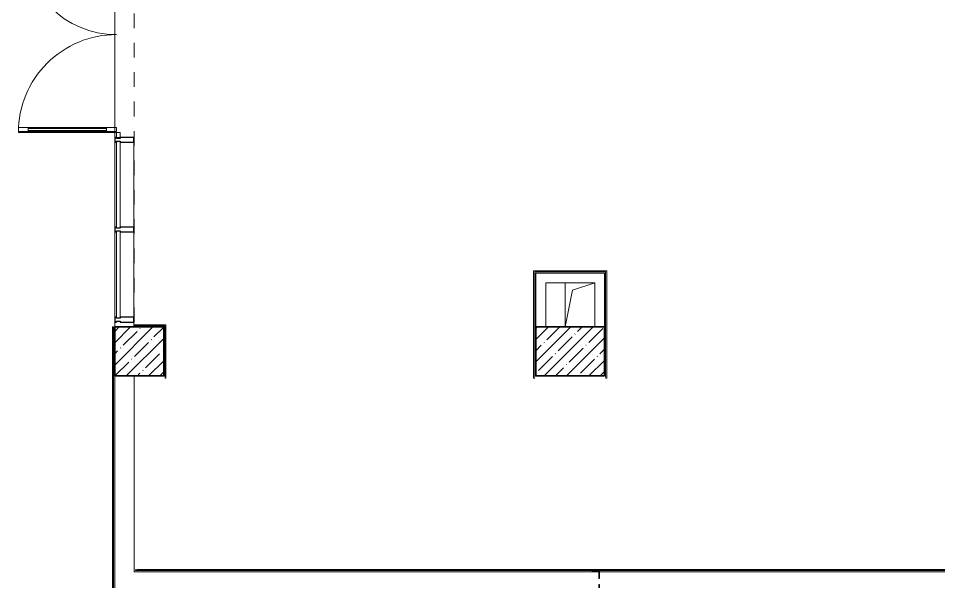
# Model space of a CAD drawing. Header units: millimetres. Extents: x 5993 to 95364, y 94667 to 143522.
# Drawn here: x 42525 to 43290, y 117039 to 117507 of the extents above; entities that cross this region are included whole.
import ezdxf

# ---------------------------------------------------------------- set-up
doc = ezdxf.new("R2010")
doc.units = ezdxf.units.MM
doc.linetypes.add('Штрих короткий', pattern=[300, 150, -150])
for name, color, linetype, lineweight in [('0-2', 7, 'Continuous', 9), ('Двери', 7, 'Continuous', 9), ('Импосты витража', 7, 'Continuous', 9), ('Импосты витража-1', 7, 'Continuous', 25), ('Несущие колонны', 7, 'Continuous', 9), ('Несущие колонны-1', 7, 'Continuous', 35), ('Обобщенные модели', 7, 'Continuous', 9), ('Остекление-1', 7, 'Continuous', 9), ('Перекрытия', 7, 'Continuous', 9), ('Перемычка-1', 7, 'Штрих короткий', 9), ('Стены', 7, 'Continuous', 9), ('Стены-1', 7, 'Continuous', 13), ('Элементы узлов', 7, 'Continuous', 9)]:
    doc.layers.add(name, color=color, linetype=linetype, lineweight=lineweight)

# ---------------------------------------------------------------- blocks, each defined once
blk = doc.blocks.new('BSC_Колонна _Прямоугольная - 500х500-V80-АИ2_01_План напольных покрытий и плинтусов 1го этажа _Часть 2_')
at = {"layer": 'Несущие колонны'}
h = blk.add_hatch(dxfattribs=at)
h.set_pattern_fill('FP_98', color=256, style=0, pattern_type=2)
h.set_pattern_definition([(45, (-12200, -40300), (-114.04925, 114.04925), []), (45, (-12085.95, -40300), (-114.04925, 114.04925), [201.613, -40.323, 3.353, -36.97])])
h.paths.add_polyline_path([(-250, -250), (250, -250), (250, 250), (-250, 250), (-250, 100.4)], flags=0)
at = {"layer": 'Несущие колонны-1'}
for p, q in [((250, 250), (-250, 250)), ((-250, 250), (-250, -250)), ((250, -250), (250, 250)), ((-250, -250), (250, -250))]:
    blk.add_line(p, q, dxfattribs=at)
blk = doc.blocks.new('BSC_Колонна _Прямоугольная - 500х700-V117-АИ2_01_План напольных покрытий и плинтусов 1го этажа _Часть 2_')
at = {"layer": 'Несущие колонны'}
h = blk.add_hatch(dxfattribs=at)
h.set_pattern_fill('FP_137', color=256, style=0, pattern_type=2)
h.set_pattern_definition([(315, (-40300, 16600), (114.04925, 114.04925), []), (315, (-40300, 16485.95), (114.04925, 114.04925), [201.613, -40.323, 3.353, -36.97])])
h.paths.add_polyline_path([(-250, 350), (-250, -350), (250, -350), (250, 350)], flags=0)
at = {"layer": 'Несущие колонны-1'}
for p, q in [((250, 350), (-250, 350)), ((-250, 350), (-250, -350)), ((250, -350), (250, 350)), ((-250, -350), (250, -350))]:
    blk.add_line(p, q, dxfattribs=at)
blk = doc.blocks.new('Дверь_Витражная_СКБ_2Ст2 - ДВН_ДАО_Выход-27108098-АИ2_01_План напольных покрытий и плинтусов 1го этажа _Часть 2_')
at = {"layer": 'Двери'}
for p, q in [((-975, -950), (-975, 0)), ((975, -1000), (975, 0))]:
    blk.add_line(p, q, dxfattribs=at)
for centre, radius, start, end in [((-975, 0), 950, 270, 0), ((975, 0), 1000, 180, 270)]:
    blk.add_arc(centre, radius, start, end, dxfattribs=at)
at = {"layer": 'Элементы узлов'}
for p, q in [((-1025, 40), (-975, 40)), ((-975, 40), (-1025, 40)), ((-975, 0), (-1025, 0)), ((-1025, 0), (-975, 0)), ((-975, 40), (-975, 0)), ((-975, 0), (-975, 40)), ((-935, 0), (-975, 0)), ((-975, -950), (-975, 0)), ((-935, 0), (-975, 0)), ((-975, 0), (-975, -950)), ((-935, -950), (-935, 0)), ((-935, -950), (-935, 0)), ((923, 0), (963, 0)), ((923, -1000), (923, 0)), ((923, 0), (923, -1000)), ((963, 0), (923, 0)), ((963, -1000), (963, 0)), ((963, -1000), (963, 0)), ((1025, 40), (975, 40)), ((975, 40), (975, 0)), ((1025, 40), (975, 40)), ((975, 40), (975, 0)), ((975, 0), (1025, 0)), ((975, 0), (1025, 0)), ((-975, -100), (-935, -100)), ((-965, -850), (-965, -100)), ((-945, -850), (-945, -100)), ((963, -100), (923, -100)), ((933, -900), (933, -100)), ((953, -900), (953, -100)), ((-975, -850), (-935, -850)), ((963, -900), (923, -900)), ((-975, -950), (-935, -950)), ((-975, -950), (-935, -950)), ((963, -1000), (923, -1000)), ((923, -1000), (963, -1000))]:
    blk.add_line(p, q, dxfattribs=at)
blk = doc.blocks.new('PNS_Панель прямоугольная2 - Нр_Стекло - 40мм-28950545-АИ2_01_План напольных покрытий и плинтусов 1го этажа _Часть 2_')
at = {"layer": 'Остекление-1'}
for p, q in [((-432.5, 40), (432.5, 40)), ((-442.5, 0), (442.5, 0)), ((432.5, 0), (-432.5, 0))]:
    blk.add_line(p, q, dxfattribs=at)
blk = doc.blocks.new('Прямоугольный импост - Импост структурный с накладкой - 180мм-26944798-АИ2_01_План напольных покрытий и плинтусов 1го этажа _Часть 2_')
at = {"layer": 'Импосты витража-1'}
for p, q in [((-25, 0), (-25, 17)), ((-25, 17), (25, 17)), ((-15, 0), (-25, 0)), ((-15, -40), (-15, 0)), ((25, 0), (15, 0)), ((15, 0), (15, -40)), ((25, 17), (25, 0)), ((-25, -180), (-25, -40)), ((-25, -40), (-15, -40)), ((15, -40), (25, -40)), ((25, -40), (25, -180)), ((25, -180), (-25, -180))]:
    blk.add_line(p, q, dxfattribs=at)
blk = doc.blocks.new('Прямоугольный импост - Импост структурный с накладкой - 180мм-23210169-АИ2_01_План напольных покрытий и плинтусов 1го этажа _Часть 2_')
at = {"layer": 'Импосты витража'}
for p, q in [((11950, 41570), (11950, 42435)), ((12147, 41570), (12147, 42435))]:
    blk.add_line(p, q, dxfattribs=at)
blk = doc.blocks.new('PNS_Панель прямоугольная2 - Нр_Стекло - 40мм-28950547-АИ2_01_План напольных покрытий и плинтусов 1го этажа _Часть 2_')
at = {"layer": 'Остекление-1'}
for p, q in [((-435, 40), (435, 40)), ((-445, 0), (445, 0)), ((435, 0), (-435, 0))]:
    blk.add_line(p, q, dxfattribs=at)
blk = doc.blocks.new('Прямоугольный импост - Импост структурный с накладкой - 180мм-26943387-АИ2_01_План напольных покрытий и плинтусов 1го этажа _Часть 2_')
at = {"layer": 'Импосты витража-1'}
for p, q in [((-25, 0), (-25, 17)), ((-25, 17), (25, 17)), ((-15, 0), (-25, 0)), ((-15, -40), (-15, 0)), ((25, 0), (15, 0)), ((15, 0), (15, -40)), ((25, 17), (25, 0)), ((-25, -180), (-25, -40)), ((-25, -40), (-15, -40)), ((15, -40), (25, -40)), ((25, -40), (25, -180)), ((25, -180), (-25, -180))]:
    blk.add_line(p, q, dxfattribs=at)
blk = doc.blocks.new('Прямоугольный импост - Импост структурный с накладкой - 180мм-26951911-АИ2_01_План напольных покрытий и плинтусов 1го этажа _Часть 2_')
at = {"layer": 'Импосты витража'}
for p, q in [((11950, 40650), (11950, 41520)), ((12147, 40650), (12147, 41520))]:
    blk.add_line(p, q, dxfattribs=at)
blk = doc.blocks.new('Фахверк_СКБ_Уголок - 200_4010-27904266-АИ2_01_План напольных покрытий и плинтусов 1го этажа _Часть 2_')
at = {"layer": 'Обобщенные модели'}
for p, q in [((125, 156), (50, 156)), ((50, 156), (50, 150)), ((50, 150), (119, 150)), ((119, 150), (119, 81)), ((125, 81), (125, 156)), ((119, 81), (125, 81)), ((125, 19), (119, 19)), ((119, 19), (119, -50)), ((125, -56), (125, 19)), ((119, -50), (50, -50)), ((50, -50), (50, -56)), ((50, -56), (125, -56))]:
    blk.add_line(p, q, dxfattribs=at)
blk = doc.blocks.new('AR_Отверстие прямоугольное _в плите_ - AR_Отверстие прямоугольное _в плите_-30552603-АИ2_01_План напольных покрытий и плинтусов 1го этажа _Часть 2_')
at = {"layer": 'Обобщенные модели'}
for p, q in [((-150, 225), (-150, -225)), ((-75, 150), (150, 225)), ((-150, -225), (-75, 150))]:
    blk.add_line(p, q, dxfattribs=at)
blk = doc.blocks.new('Проем_Дверь_Прямоугольный - 5000х2800h_витражные проемы-35296927-АИ2_01_План напольных покрытий и плинтусов 1го этажа _Часть 2_')
at = {"layer": 'Перемычка-1'}
for p, q in [((2500, 100), (-2500, 100)), ((2500, -100), (-2500, -100))]:
    blk.add_line(p, q, dxfattribs=at)

msp = doc.modelspace()

# ---------------------------------------------------------------- linework, layer by layer
at = {"layer": 'Перекрытия'}
for p, q in [((42605.35, 117408.46), (42605.35, 117575.32)), ((42606.73, 117408.46), (42609.99, 117408.46)), ((42605.35, 117250.96), (42605.35, 117255.03)), ((42621.38, 117255.03), (42621.38, 117252.83)), ((42621.38, 117251.94), (42621.38, 117250.96))]:
    msp.add_line(p, q, dxfattribs=at)
at = {"layer": 'Стены'}
for p, q in [((42953.48, 117208.39), (42953.48, 117297.6)), ((42953.48, 117297.6), (43014.2, 117297.6)), ((42954.37, 117296.7), (42954.37, 117209.29)), ((43013.3, 117296.7), (42954.37, 117296.7)), ((43013.3, 117209.29), (43013.3, 117296.7)), ((43014.2, 117297.6), (43014.2, 117208.39)), ((42603.47, 116720.02), (42603.47, 117250.96)), ((42604.37, 117250.96), (42603.47, 117250.96)), ((42604.37, 117250.96), (42604.37, 116720.91)), ((42621.38, 117252.83), (42647.92, 117252.83)), ((42621.38, 117252.83), (42621.38, 117251.94)), ((42647.02, 117251.94), (42621.38, 117251.94)), ((42647.02, 117209.29), (42647.02, 117251.94)), ((42647.92, 117252.83), (42647.92, 117208.39)), ((42647.02, 117208.39), (42647.92, 117208.39)), ((42953.48, 117208.39), (42954.37, 117208.39)), ((43013.3, 117208.39), (43014.2, 117208.39)), ((42622.6, 117049.34), (42622.6, 117048.45)), ((43399.93, 117048.45), (42622.6, 117048.45)), ((42623.5, 117049.34), (43400.82, 117049.34))]:
    msp.add_line(p, q, dxfattribs=at)
at = {"layer": 'Стены-1'}
for p, q in [((42963.49, 117295.73), (42955.35, 117295.73)), ((42955.35, 117295.73), (42955.35, 117250.96)), ((43012.32, 117295.73), (42963.49, 117295.73)), ((43012.32, 117287.59), (43012.32, 117295.73)), ((42963.49, 117287.59), (43004.18, 117287.59)), ((42963.49, 117250.96), (42963.49, 117287.59)), ((43004.18, 117287.59), (43004.18, 117250.96)), ((43012.32, 117250.96), (43012.32, 117287.59)), ((42605.35, 117210.26), (42605.35, 116762.59)), ((42621.63, 117047.47), (42621.63, 117210.26)), ((43002.15, 117047.47), (42621.63, 117047.47)), ((43398.95, 117047.47), (43008.25, 117047.47))]:
    msp.add_line(p, q, dxfattribs=at)

# ---------------------------------------------------------------- block references
at = {"layer": '0-2', "xscale": 0.08139549610658335, "yscale": 0.08139549610658335, "zscale": 0.08139549610658335}
for name, p, rotation in [('Проем_Дверь_Прямоугольный - 5000х2800h_витражные проемы-35296927-АИ2_01_План напольных покрытий и плинтусов 1го этажа _Часть 2_', (42613.49, 117454.45), 89.99999999999993), ('Дверь_Витражная_СКБ_2Ст2 - ДВН_ДАО_Выход-27108098-АИ2_01_План напольных покрытий и плинтусов 1го этажа _Часть 2_', (42606.73, 117491.89), 269.9999999999994), ('PNS_Панель прямоугольная2 - Нр_Стекло - 40мм-28950545-АИ2_01_План напольных покрытий и плинтусов 1го этажа _Часть 2_', (42606.73, 117369.19), 269.9999999999994), ('PNS_Панель прямоугольная2 - Нр_Стекло - 40мм-28950547-АИ2_01_План напольных покрытий и плинтусов 1го этажа _Часть 2_', (42606.73, 117294.51), 269.9999999999994), ('BSC_Колонна _Прямоугольная - 500х700-V117-АИ2_01_План напольных покрытий и плинтусов 1го этажа _Часть 2_', (42983.84, 117230.61), 89.9999999999999)]:
    msp.add_blockref(name, p, dxfattribs=dict(at, rotation=rotation))
at = {"layer": '0-2', "extrusion": (0, 0, -1), "xscale": 0.08139549610658335, "yscale": 0.08139549610658335, "zscale": 0.08139549610658335, "rotation": 270.0000000000007}
for name, p in [('Прямоугольный импост - Импост структурный с накладкой - 180мм-26944798-АИ2_01_План напольных покрытий и плинтусов 1го этажа _Часть 2_', (-42606.73, 117406.43)), ('Прямоугольный импост - Импост структурный с накладкой - 180мм-26943387-АИ2_01_План напольных покрытий и плинтусов 1го этажа _Часть 2_', (-42606.73, 117331.95)), ('Прямоугольный импост - Импост структурный с накладкой - 180мм-26943387-АИ2_01_План напольных покрытий и плинтусов 1го этажа _Часть 2_', (-42606.73, 117257.07))]:
    msp.add_blockref(name, p, dxfattribs=at)
at = {"layer": '0-2', "xscale": 0.08139549610658335, "yscale": 0.08139549610658335, "zscale": 0.08139549610658335}
for name, p in [('Прямоугольный импост - Импост структурный с накладкой - 180мм-23210169-АИ2_01_План напольных покрытий и плинтусов 1го этажа _Часть 2_', (41632.67, 113950.37)), ('Прямоугольный импост - Импост структурный с накладкой - 180мм-26951911-АИ2_01_План напольных покрытий и плинтусов 1го этажа _Часть 2_', (41632.67, 113950.37)), ('AR_Отверстие прямоугольное _в плите_ - AR_Отверстие прямоугольное _в плите_-30552603-АИ2_01_План напольных покрытий и плинтусов 1го этажа _Часть 2_', (42991.98, 117269.27)), ('BSC_Колонна _Прямоугольная - 500х500-V80-АИ2_01_План напольных покрытий и плинтусов 1го этажа _Часть 2_', (42625.7, 117230.61)), ('Фахверк_СКБ_Уголок - 200_4010-27904266-АИ2_01_План напольных покрытий и плинтусов 1го этажа _Часть 2_', (42998.08, 117035.26))]:
    msp.add_blockref(name, p, dxfattribs=at)

doc.saveas('drawing.dxf')
